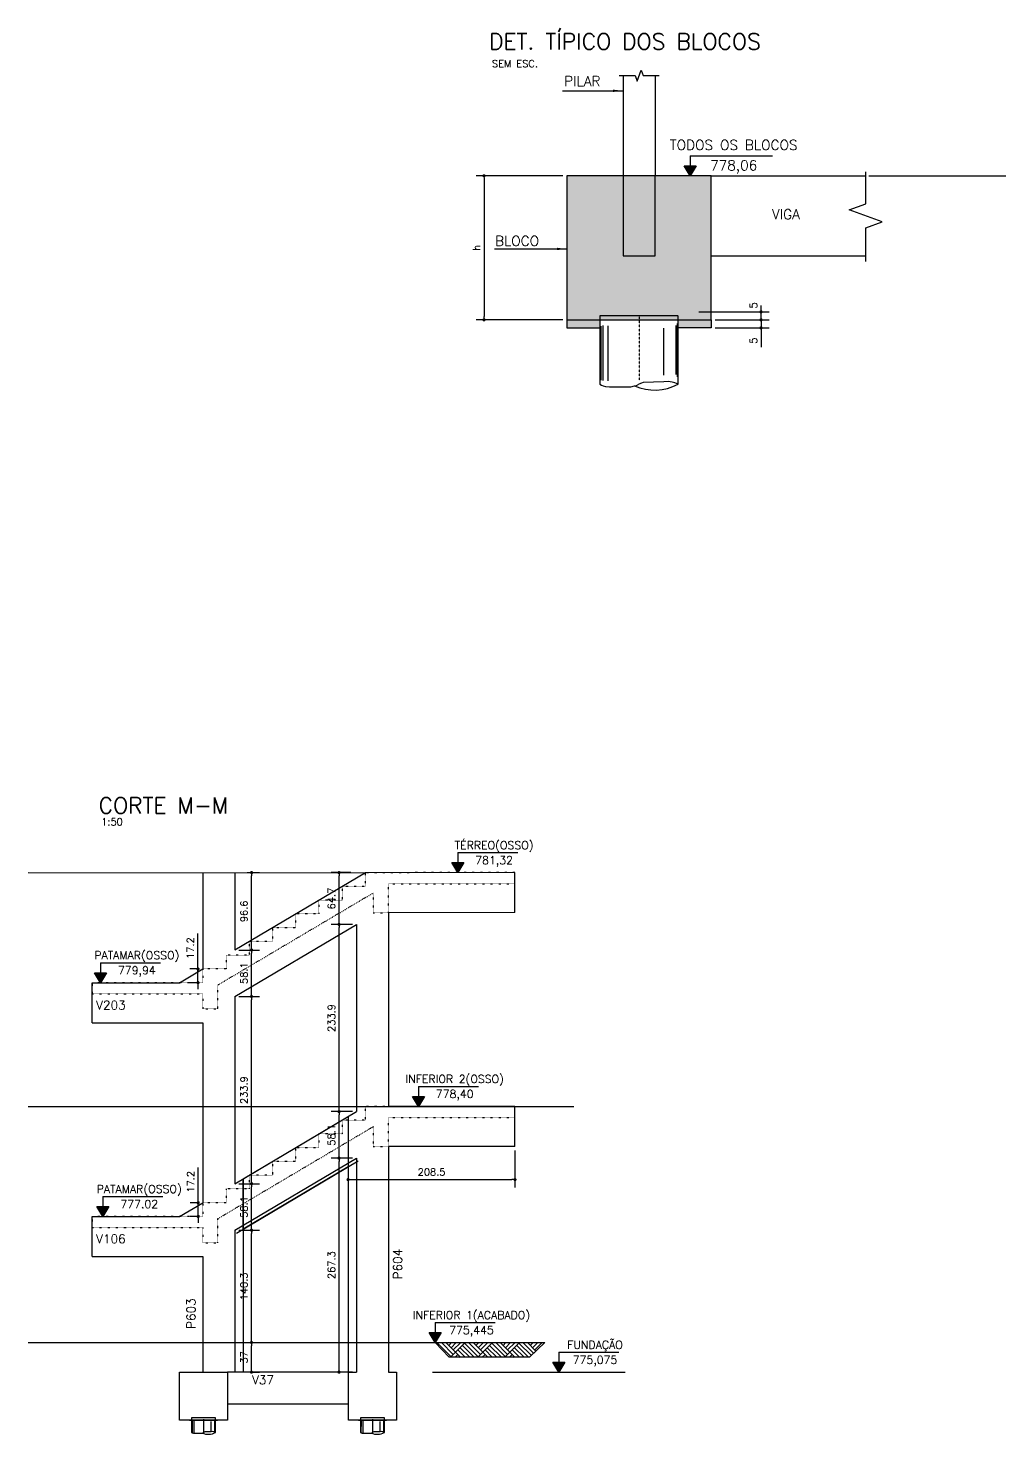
# Model space of a CAD drawing. Extents: x -856 to 20282, y 14720 to 28231.
# Drawn here: x 7961 to 9183, y 20716 to 22473 of the extents above; entities that cross this region are included whole.
import ezdxf
from ezdxf.enums import TextEntityAlignment as Align

# ---------------------------------------------------------------- set-up
doc = ezdxf.new("R2010")
doc.units = 0
for name, pattern in [('DASHED', [0.75, 0.5, -0.25]), ('ESTILO_TQS_0002', [0.4, 0.1, -0.3]), ('ESTILO_TQS_0005', [0.2, 0.1, -0.1])]:
    doc.linetypes.add(name, pattern=pattern)
doc.layers.get('0').update_dxf_attribs({"linetype": 'CONTINUOUS'})
doc.layers.get('Defpoints').update_dxf_attribs({"linetype": 'CONTINUOUS'})
for name, color, linetype in [('00 - FELIPE', 2, 'CONTINUOUS'), ('COTA', 1, 'CONTINUOUS'), ('H1', 251, 'CONTINUOUS'), ('H3', 253, 'CONTINUOUS'), ('H6', 1, 'CONTINUOUS'), ('LINHA-FINA', 1, 'CONTINUOUS'), ('LINHA_FINA', 1, 'CONTINUOUS'), ('PENA_1', 1, 'CONTINUOUS'), ('PENA_12', 9, 'CONTINUOUS'), ('PENA_2', 2, 'CONTINUOUS'), ('PENA_3', 3, 'CONTINUOUS'), ('T1', 2, 'CONTINUOUS'), ('T2', 3, 'CONTINUOUS'), ('T3', 4, 'CONTINUOUS'), ('TEXTO', 3, 'CONTINUOUS'), ('VIG-D', 2, 'CONTINUOUS'), ('VIGA', 3, 'CONTINUOUS'), ('VIGAT', 3, 'ESTILO_TQS_0002')]:
    doc.layers.add(name, color=color, linetype=linetype)
doc.styles.add('COTA', font='romans.shx')
doc.styles.get("Standard").update_dxf_attribs({"font": 'ROMANS.SHX'})
doc.styles.add('TEXTO', font='romans.shx', dxfattribs={"height": 10})
doc.styles.add('Texto1', font='romans.shx', dxfattribs={"height": 9})
doc.styles.add('Texto2', font='romans.shx', dxfattribs={"height": 12.5})
doc.styles.add('Texto3', font='romans.shx', dxfattribs={"height": 20})
doc.dimstyles.new('forma', dxfattribs={"dimscale": 5, "dimtxt": 1.8, "dimasz": 0.8, "dimexe": 2, "dimexo": 1, "dimgap": 1, "dimtad": 1, "dimdec": 1, "dimzin": 9, "dimdsep": 46, "dimtxsty": 'COTA', "dimblk1": 'DOT', "dimblk2": 'DOT', "dimsah": 1, "dimcen": 0, "dimdle": 1, "dimclrd": 256, "dimclre": 256, "dimclrt": 2, "dimadec": 0, "dimazin": 0, "dimtfac": 1, "dimtdec": 0, "dimtmove": 0, "dimatfit": 3, "dimfxl": 1, "dimtolj": 1, "dimtzin": 0, "dimarcsym": 0})

# ---------------------------------------------------------------- blocks, each defined once
blk = doc.blocks.new('elevação_d')
at = {"layer": 'LINHA_FINA', "linetype": 'Continuous'}
blk.add_hatch(color=256, dxfattribs=at).paths.add_polyline_path([(0, 0), (1.5, 2.5), (-1.5, 2.5)])
at = {"layer": 'LINHA_FINA'}
for p, q in [((0, 5), (0, 2.5)), ((0, 5), (15, 5)), ((0, 0), (-1.5, 2.5)), ((-1.5, 2.5), (1.5, 2.5)), ((1.5, 2.5), (0, 0))]:
    blk.add_line(p, q, dxfattribs=at)
at = {"layer": 'TEXTO', "linetype": 'Continuous', "style": 'TEXTO'}
for p in [(9.07, 5.25), (9.07, 1.5)]:
    blk.add_attdef('XXXX.XX', text='', height=2, dxfattribs=at).set_placement(p, align=Align.BOTTOM_CENTER)
blk = doc.blocks.new('A$Cfeb4b014')
at = {"layer": 'PENA_1'}
for p, q in [((0, 29.3), (58.3, 29.3)), ((54.2, 34.3), (4.2, 34.3)), ((4.2, 34.3), (4.2, 29.1)), ((29.2, 31.4), (29.2, 3.7)), ((53.8, 3.9), (53.8, 29.6)), ((54.2, 29.1), (54.2, 34.3)), ((4.2, 29.1), (4.2, 3.7)), ((4.7, 3.5), (5.1, 28)), ((5.8, 3), (6.3, 28.4)), ((9.9, 2), (9.6, 28.2)), ((45.1, 5.4), (45.1, 26.7)), ((52.9, 4.3), (52.9, 28.4)), ((54.2, 3.7), (54.2, 29.1))]:
    blk.add_line(p, q, dxfattribs=at)
for points in [[(4.2, 3.7), (5.3, 3.2), (6.4, 2.8), (7.9, 2.4), (10.4, 2), (24, 2.1), (26.4, 2.6), (27.6, 3), (29.2, 3.7)], [(54.2, 3.7), (53.1, 4.3), (52, 4.7), (50.4, 5.1), (47.9, 5.5), (45.1, 5.4), (31.9, 4.9), (30.8, 4.5), (29.2, 3.7)]]:
    blk.add_lwpolyline(points, dxfattribs=at)
blk.add_arc((39.1, 32.1), 32.1, 246.6344, 297.9627, dxfattribs=at)
blk = doc.blocks.new('_Dot')
at = {"color": 0, "linetype": 'ByBlock', "lineweight": -2}
blk.add_line((-0.5, 0), (-1, 0), dxfattribs=at)
at = {"color": 0, "linetype": 'ByBlock', "const_width": 0.5}
blk.add_lwpolyline([(-0.25, 0, 1), (0.25, 0, 1)], format="xyb", close=True, dxfattribs=at)
blk = doc.blocks.new('*D469')
at = {"layer": 'COTA', "lineweight": -2, "transparency": 16777216}
for p, q in [((8366.4, 21061.5), (8339.6, 21061.5)), ((8349.6, 20798.2), (8349.6, 21057.5)), ((8366.4, 20794.2), (8339.6, 20794.2))]:
    blk.add_line(p, q, dxfattribs=at)
at = {"layer": 'Defpoints', "color": 0, "transparency": 16777216}
for p in [(8349.6, 21061.5), (8371.4, 21061.5), (8371.4, 20794.2)]:
    blk.add_point(p, dxfattribs=at)
at = {"layer": 'COTA', "lineweight": -2, "transparency": 16777216, "xscale": 4, "yscale": 4, "zscale": 4}
for p, rotation in [((8349.6, 21061.5), 90), ((8349.6, 20794.2), 270)]:
    blk.add_blockref('_Dot', p, dxfattribs=dict(at, rotation=rotation))
at = {"layer": 'COTA', "color": 2, "transparency": 16777216, "insert": (8340.1, 20927.8), "char_height": 9, "attachment_point": 5, "rotation": 90, "style": 'COTA'}
blk.add_mtext('\\A1;267.3 ', dxfattribs=at)
blk = doc.blocks.new('*D443')
at = {"layer": 'COTA', "lineweight": -2, "transparency": 16777216}
for p, q in [((8239.5, 20831.2), (8250.3, 20831.2)), ((8240.3, 20798.2), (8240.3, 20827.2)), ((8239.5, 20794.2), (8250.3, 20794.2))]:
    blk.add_line(p, q, dxfattribs=at)
at = {"layer": 'Defpoints', "color": 0, "transparency": 16777216}
for p in [(8234.5, 20831.2), (8240.3, 20831.2), (8234.5, 20794.2)]:
    blk.add_point(p, dxfattribs=at)
at = {"layer": 'COTA', "lineweight": -2, "transparency": 16777216, "xscale": 4, "yscale": 4, "zscale": 4}
for p, rotation in [((8240.3, 20831.2), 90), ((8240.3, 20794.2), 270)]:
    blk.add_blockref('_Dot', p, dxfattribs=dict(at, rotation=rotation))
at = {"layer": 'COTA', "color": 2, "transparency": 16777216, "insert": (8230.8, 20812.7), "char_height": 9, "attachment_point": 5, "rotation": 90, "style": 'COTA'}
blk.add_mtext('\\A1;37 ', dxfattribs=at)
blk = doc.blocks.new('*D444')
at = {"layer": 'COTA', "lineweight": -2, "transparency": 16777216}
for p, q in [((8224.4, 20971.4), (8250.3, 20971.4)), ((8240.3, 20835.2), (8240.3, 20967.4)), ((8239.5, 20831.2), (8250.3, 20831.2))]:
    blk.add_line(p, q, dxfattribs=at)
at = {"layer": 'Defpoints', "color": 0, "transparency": 16777216}
for p in [(8219.4, 20971.4), (8240.3, 20971.4), (8234.5, 20831.2)]:
    blk.add_point(p, dxfattribs=at)
at = {"layer": 'COTA', "lineweight": -2, "transparency": 16777216, "xscale": 4, "yscale": 4, "zscale": 4}
for p, rotation in [((8240.3, 20971.4), 90), ((8240.3, 20831.2), 270)]:
    blk.add_blockref('_Dot', p, dxfattribs=dict(at, rotation=rotation))
at = {"layer": 'COTA', "color": 2, "transparency": 16777216, "insert": (8230.8, 20901.3), "char_height": 9, "attachment_point": 5, "rotation": 90, "style": 'COTA'}
blk.add_mtext('\\A1;140.3 ', dxfattribs=at)
blk = doc.blocks.new('*D445')
at = {"layer": 'COTA', "lineweight": -2, "transparency": 16777216}
for p, q in [((8224.4, 21029.5), (8250.3, 21029.5)), ((8240.3, 20975.4), (8240.3, 21025.5)), ((8224.4, 20971.4), (8250.3, 20971.4))]:
    blk.add_line(p, q, dxfattribs=at)
at = {"layer": 'Defpoints', "color": 0, "transparency": 16777216}
for p in [(8219.4, 21029.5), (8240.3, 21029.5), (8219.4, 20971.4)]:
    blk.add_point(p, dxfattribs=at)
at = {"layer": 'COTA', "lineweight": -2, "transparency": 16777216, "xscale": 4, "yscale": 4, "zscale": 4}
for p, rotation in [((8240.3, 21029.5), 90), ((8240.3, 20971.4), 270)]:
    blk.add_blockref('_Dot', p, dxfattribs=dict(at, rotation=rotation))
at = {"layer": 'COTA', "color": 2, "transparency": 16777216, "insert": (8230.8, 21000.5), "char_height": 9, "attachment_point": 5, "rotation": 90, "style": 'COTA'}
blk.add_mtext('\\A1;58.1 ', dxfattribs=at)
blk = doc.blocks.new('*D446')
at = {"layer": 'COTA', "lineweight": -2, "transparency": 16777216}
for p, q in [((8224.4, 21263.4), (8250.3, 21263.4)), ((8240.3, 21033.5), (8240.3, 21259.4)), ((8224.4, 21029.5), (8250.3, 21029.5))]:
    blk.add_line(p, q, dxfattribs=at)
at = {"layer": 'Defpoints', "color": 0, "transparency": 16777216}
for p in [(8219.4, 21263.4), (8240.3, 21263.4), (8219.4, 21029.5)]:
    blk.add_point(p, dxfattribs=at)
at = {"layer": 'COTA', "lineweight": -2, "transparency": 16777216, "xscale": 4, "yscale": 4, "zscale": 4}
for p, rotation in [((8240.3, 21263.4), 90), ((8240.3, 21029.5), 270)]:
    blk.add_blockref('_Dot', p, dxfattribs=dict(at, rotation=rotation))
at = {"layer": 'COTA', "color": 2, "transparency": 16777216, "insert": (8230.8, 21146.5), "char_height": 9, "attachment_point": 5, "rotation": 90, "style": 'COTA'}
blk.add_mtext('\\A1;233.9 ', dxfattribs=at)
blk = doc.blocks.new('*D447')
at = {"layer": 'COTA', "lineweight": -2, "transparency": 16777216}
for p, q in [((8224.4, 21321.5), (8250.3, 21321.5)), ((8240.3, 21267.4), (8240.3, 21317.5)), ((8224.4, 21263.4), (8250.3, 21263.4))]:
    blk.add_line(p, q, dxfattribs=at)
at = {"layer": 'Defpoints', "color": 0, "transparency": 16777216}
for p in [(8219.4, 21321.5), (8240.3, 21321.5), (8219.4, 21263.4)]:
    blk.add_point(p, dxfattribs=at)
at = {"layer": 'COTA', "lineweight": -2, "transparency": 16777216, "xscale": 4, "yscale": 4, "zscale": 4}
for p, rotation in [((8240.3, 21321.5), 90), ((8240.3, 21263.4), 270)]:
    blk.add_blockref('_Dot', p, dxfattribs=dict(at, rotation=rotation))
at = {"layer": 'COTA', "color": 2, "transparency": 16777216, "insert": (8230.8, 21292.5), "char_height": 9, "attachment_point": 5, "rotation": 90, "style": 'COTA'}
blk.add_mtext('\\A1;58.1 ', dxfattribs=at)
blk = doc.blocks.new('*D448')
at = {"layer": 'COTA', "lineweight": -2, "transparency": 16777216}
for p, q in [((8234.7, 21418.2), (8250.3, 21418.2)), ((8240.3, 21325.5), (8240.3, 21414.2)), ((8224.4, 21321.5), (8250.3, 21321.5))]:
    blk.add_line(p, q, dxfattribs=at)
at = {"layer": 'Defpoints', "color": 0, "transparency": 16777216}
for p in [(8229.7, 21418.2), (8240.3, 21418.2), (8219.4, 21321.5)]:
    blk.add_point(p, dxfattribs=at)
at = {"layer": 'COTA', "lineweight": -2, "transparency": 16777216, "xscale": 4, "yscale": 4, "zscale": 4}
for p, rotation in [((8240.3, 21418.2), 90), ((8240.3, 21321.5), 270)]:
    blk.add_blockref('_Dot', p, dxfattribs=dict(at, rotation=rotation))
at = {"layer": 'COTA', "color": 2, "transparency": 16777216, "insert": (8230.8, 21369.8), "char_height": 9, "attachment_point": 5, "rotation": 90, "style": 'COTA'}
blk.add_mtext('\\A1;96.6 ', dxfattribs=at)
blk = doc.blocks.new('*D449')
at = {"layer": 'COTA', "lineweight": -2, "transparency": 16777216}
for p, q in [((8366.4, 21119.6), (8339.6, 21119.6)), ((8349.6, 21065.5), (8349.6, 21115.6)), ((8366.4, 21061.5), (8339.6, 21061.5))]:
    blk.add_line(p, q, dxfattribs=at)
at = {"layer": 'Defpoints', "color": 0, "transparency": 16777216}
for p in [(8349.6, 21119.6), (8371.4, 21119.6), (8371.4, 21061.5)]:
    blk.add_point(p, dxfattribs=at)
at = {"layer": 'COTA', "lineweight": -2, "transparency": 16777216, "xscale": 4, "yscale": 4, "zscale": 4}
for p, rotation in [((8349.6, 21119.6), 90), ((8349.6, 21061.5), 270)]:
    blk.add_blockref('_Dot', p, dxfattribs=dict(at, rotation=rotation))
at = {"layer": 'COTA', "color": 2, "transparency": 16777216, "insert": (8340.1, 21090.5), "char_height": 9, "attachment_point": 5, "rotation": 90, "style": 'COTA'}
blk.add_mtext('\\A1;58.1 ', dxfattribs=at)
blk = doc.blocks.new('*D450')
at = {"layer": 'COTA', "lineweight": -2, "transparency": 16777216}
for p, q in [((8366.4, 21353.5), (8339.6, 21353.5)), ((8349.6, 21123.6), (8349.6, 21349.5)), ((8366.4, 21119.6), (8339.6, 21119.6))]:
    blk.add_line(p, q, dxfattribs=at)
at = {"layer": 'Defpoints', "color": 0, "transparency": 16777216}
for p in [(8349.6, 21353.5), (8371.4, 21353.5), (8371.4, 21119.6)]:
    blk.add_point(p, dxfattribs=at)
at = {"layer": 'COTA', "lineweight": -2, "transparency": 16777216, "xscale": 4, "yscale": 4, "zscale": 4}
for p, rotation in [((8349.6, 21353.5), 90), ((8349.6, 21119.6), 270)]:
    blk.add_blockref('_Dot', p, dxfattribs=dict(at, rotation=rotation))
at = {"layer": 'COTA', "color": 2, "transparency": 16777216, "insert": (8340.1, 21236.5), "char_height": 9, "attachment_point": 5, "rotation": 90, "style": 'COTA'}
blk.add_mtext('\\A1;233.9 ', dxfattribs=at)
blk = doc.blocks.new('*D451')
at = {"layer": 'COTA', "lineweight": -2, "transparency": 16777216}
for p, q in [((8364.2, 21418.2), (8339.6, 21418.2)), ((8349.6, 21357.5), (8349.6, 21414.2)), ((8366.4, 21353.5), (8339.6, 21353.5))]:
    blk.add_line(p, q, dxfattribs=at)
at = {"layer": 'Defpoints', "color": 0, "transparency": 16777216}
for p in [(8349.6, 21418.2), (8369.2, 21418.2), (8371.4, 21353.5)]:
    blk.add_point(p, dxfattribs=at)
at = {"layer": 'COTA', "lineweight": -2, "transparency": 16777216, "xscale": 4, "yscale": 4, "zscale": 4}
for p, rotation in [((8349.6, 21418.2), 90), ((8349.6, 21353.5), 270)]:
    blk.add_blockref('_Dot', p, dxfattribs=dict(at, rotation=rotation))
at = {"layer": 'COTA', "color": 2, "transparency": 16777216, "insert": (8340.1, 21385.8), "char_height": 9, "attachment_point": 5, "rotation": 90, "style": 'COTA'}
blk.add_mtext('\\A1;64.7 ', dxfattribs=at)
blk = doc.blocks.new('*D452')
at = {"layer": 'COTA', "lineweight": -2, "transparency": 16777216}
for p, q in [((8173.7, 21009.8), (8173.7, 21050)), ((8174.4, 21005.8), (8163.7, 21005.8)), ((8173.7, 20988.7), (8173.7, 21005.8)), ((8174.4, 20988.7), (8163.7, 20988.7)), ((8173.7, 20984.7), (8173.7, 20980.7))]:
    blk.add_line(p, q, dxfattribs=at)
at = {"layer": 'Defpoints', "color": 0, "transparency": 16777216}
for p in [(8173.7, 21005.8), (8179.4, 21005.8), (8179.4, 20988.7)]:
    blk.add_point(p, dxfattribs=at)
at = {"layer": 'COTA', "lineweight": -2, "transparency": 16777216, "xscale": 4, "yscale": 4, "zscale": 4}
for p, rotation in [((8173.7, 21005.8), 270), ((8173.7, 20988.7), 90)]:
    blk.add_blockref('_Dot', p, dxfattribs=dict(at, rotation=rotation))
at = {"layer": 'COTA', "color": 2, "transparency": 16777216, "insert": (8164.2, 21031.9), "char_height": 9, "attachment_point": 5, "rotation": 90, "style": 'COTA'}
blk.add_mtext('\\A1;17.2 ', dxfattribs=at)
blk = doc.blocks.new('*D453')
at = {"layer": 'COTA', "lineweight": -2, "transparency": 16777216}
for p, q in [((8173.4, 21301.8), (8173.4, 21342)), ((8174.4, 21297.8), (8163.4, 21297.8)), ((8174.4, 21280.7), (8163.4, 21280.7)), ((8173.4, 21280.7), (8173.4, 21297.8)), ((8173.4, 21276.7), (8173.4, 21272.7))]:
    blk.add_line(p, q, dxfattribs=at)
at = {"layer": 'Defpoints', "color": 0, "transparency": 16777216}
for p in [(8173.4, 21297.8), (8179.4, 21297.8), (8179.4, 21280.7)]:
    blk.add_point(p, dxfattribs=at)
at = {"layer": 'COTA', "lineweight": -2, "transparency": 16777216, "xscale": 4, "yscale": 4, "zscale": 4}
for p, rotation in [((8173.4, 21297.8), 270), ((8173.4, 21280.7), 90)]:
    blk.add_blockref('_Dot', p, dxfattribs=dict(at, rotation=rotation))
at = {"layer": 'COTA', "color": 2, "transparency": 16777216, "insert": (8163.9, 21323.9), "char_height": 9, "attachment_point": 5, "rotation": 90, "style": 'COTA'}
blk.add_mtext('\\A1;17.2 ', dxfattribs=at)
blk = doc.blocks.new('ss')
at = {"layer": 'LINHA_FINA'}
blk.add_solid([(0, 0), (-2.5, -0.29), (-2.5, 0.3)], dxfattribs=at)
blk = doc.blocks.new('*D815')
at = {"layer": '00 - FELIPE', "lineweight": -2, "transparency": 16777216}
for p, q in [((8569.4, 21071.2), (8569.4, 21024.7)), ((8360.9, 21045.6), (8360.9, 21024.7)), ((8364.9, 21034.7), (8565.4, 21034.7))]:
    blk.add_line(p, q, dxfattribs=at)
at = {"layer": 'Defpoints', "color": 0, "transparency": 16777216}
for p in [(8569.4, 21076.2), (8360.9, 21050.6), (8569.4, 21034.7)]:
    blk.add_point(p, dxfattribs=at)
at = {"layer": '00 - FELIPE', "lineweight": -2, "transparency": 16777216, "xscale": 4, "yscale": 4, "zscale": 4, "rotation": 180}
blk.add_blockref('_Dot', (8360.9, 21034.7), dxfattribs=at)
at = {"layer": '00 - FELIPE', "lineweight": -2, "transparency": 16777216, "xscale": 4, "yscale": 4, "zscale": 4}
blk.add_blockref('_Dot', (8569.4, 21034.7), dxfattribs=at)
at = {"layer": '00 - FELIPE', "color": 2, "transparency": 16777216, "insert": (8465.2, 21044.2), "char_height": 9, "attachment_point": 5, "style": 'COTA'}
blk.add_mtext('\\A1;208.5 ', dxfattribs=at)

msp = doc.modelspace()

# ---------------------------------------------------------------- hatches: boundary and pattern name
at = {"layer": 'H1'}
for points in [[(8675.21, 22108.67), (8634.32, 22108.67), (8634.32, 22098.67), (8675.22, 22098.67)], [(8814.32, 22108.67), (8773.21, 22108.67), (8773.22, 22098.67), (8814.32, 22098.67)]]:
    msp.add_hatch(color=256, dxfattribs=at).paths.add_polyline_path(points)
at = {"layer": 'H3'}
msp.add_hatch(color=256, dxfattribs=at).paths.add_polyline_path([(8814.32, 22288.67), (8634.32, 22288.67), (8634.32, 22108.67), (8814.32, 22108.67)])
at = {"layer": 'H6'}
h = msp.add_hatch(dxfattribs=at)
h.set_pattern_fill('AR-PARQ1', color=256, scale=2, angle=45, style=0)
h.set_pattern_definition([(135, (4303.41, -8523.048), (-33.941125, 0), [24, -24]), (135, (4306.24, -8520.22), (-33.941125, 0), [24, -24]), (135, (4309.067, -8517.39), (-33.941125, 0), [24, -24]), (135, (4311.896, -8514.563), (-33.941125, 0), [24, -24]), (135, (4314.724, -8511.734), (-33.941125, 0), [24, -24]), (135, (4317.553, -8508.906), (-33.941125, 0), [24, -24]), (135, (4320.38, -8506.077), (-33.941125, 0), [24, -24]), (45, (4286.44, -8506.077), (33.941125, 0), [24, -24]), (45, (4283.612, -8503.25), (33.941125, 0), [24, -24]), (45, (4280.783, -8500.42), (33.941125, 0), [24, -24]), (45, (4277.955, -8497.592), (33.941125, 0), [24, -24]), (45, (4275.126, -8494.764), (33.941125, 0), [24, -24]), (45, (4272.298, -8491.935), (33.941125, 0), [24, -24]), (45, (4269.47, -8489.107), (33.941125, 0), [24, -24])])
h.paths.add_polyline_path([(8469.71, 20831.16), (8606.51, 20831.16), (8587.59, 20812.77), (8487.26, 20812.77)])
at = {"layer": 'LINHA_FINA', "linetype": 'Continuous'}
msp.add_hatch(color=256, dxfattribs=at).paths.add_polyline_path([(8788.22, 22288.67), (8795.72, 22301.17), (8780.72, 22301.17)])

# ---------------------------------------------------------------- linework, layer by layer
at = {"layer": '00 - FELIPE'}
msp.add_lwpolyline([(8229.89, 20972.99), (8229.89, 21035.76), (8360.91, 21113.37), (8360.91, 21050.61), (8229.89, 20972.99)], dxfattribs=at)
at = {"layer": 'COTA'}
for p, q in [((8629.32, 22288.67), (8520.7, 22288.67)), ((8530.7, 22284.67), (8530.7, 22112.67)), ((8876.75, 22122.67), (8876.75, 22126.67)), ((8629.32, 22108.67), (8520.7, 22108.67)), ((8799.17, 22118.67), (8886.75, 22118.67)), ((8819.32, 22108.67), (8886.75, 22108.67)), ((8819.32, 22108.67), (8886.75, 22108.67)), ((8876.75, 22108.67), (8876.75, 22118.67)), ((8876.75, 22112.67), (8876.75, 22116.67)), ((8876.75, 22108.67), (8876.75, 22098.67)), ((8819.32, 22098.67), (8886.75, 22098.67)), ((8876.75, 22104.67), (8876.75, 22100.67)), ((8876.75, 22094.67), (8876.75, 22074.67))]:
    msp.add_line(p, q, dxfattribs=at)
at = {"layer": 'LINHA-FINA'}
msp.add_lwpolyline([(8699.32, 22413.91), (8719.32, 22413.91), (8721.82, 22407.05), (8726.82, 22420.78), (8729.32, 22413.91), (8749.32, 22413.91)], dxfattribs=at)
at = {"layer": 'LINHA_FINA'}
for p, q in [((8628.61, 22394.8), (8704.32, 22394.8)), ((8788.22, 22288.67), (8780.72, 22301.17)), ((8780.72, 22301.17), (8795.72, 22301.17)), ((8788.22, 22313.67), (8788.22, 22301.17)), ((8788.22, 22313.67), (8891.24, 22313.67)), ((8795.72, 22301.17), (8788.22, 22288.67)), ((8543.97, 22197.26), (8634.32, 22197.26))]:
    msp.add_line(p, q, dxfattribs=at)
at = {"layer": 'PENA_1'}
for p, q in [((9011.23, 22288.67), (9182.59, 22288.67)), ((7961.22, 21418.16), (8382.39, 21418.1)), ((7961.22, 21126.16), (8643.01, 21126.16)), ((7961.22, 20831.16), (8600.58, 20831.16)), ((8466.39, 20794.16), (8707.15, 20794.16))]:
    msp.add_line(p, q, dxfattribs=at)
at = {"layer": 'PENA_1', "linetype": 'Continuous'}
for points in [[(8675.22, 22028.26), (8677.41, 22027.23), (8679.55, 22026.42), (8682.54, 22025.59), (8687.52, 22024.89), (8714, 22025.08), (8718.79, 22026.08), (8721.11, 22026.86), (8724.22, 22028.26)], [(8773.22, 22028.26), (8771.03, 22029.29), (8768.89, 22030.1), (8765.9, 22030.93), (8760.92, 22031.63), (8755.44, 22031.44), (8729.65, 22030.44), (8727.33, 22029.66), (8724.22, 22028.26)]]:
    msp.add_lwpolyline(points, dxfattribs=at)
at = {"layer": 'PENA_1'}
msp.add_lwpolyline([(8469.71, 20831.16), (8606.51, 20831.16), (8587.59, 20812.77), (8487.26, 20812.77)], close=True, dxfattribs=at)
at = {"layer": 'PENA_1', "linetype": 'Continuous'}
msp.add_arc((8743.73, 22083.81), 62.89, 246.63435, 297.96273, dxfattribs=at)
at = {"layer": 'PENA_12', "linetype": 'ESTILO_TQS_0005'}
msp.add_line((8724.32, 22114.66), (8724.32, 22033.41), dxfattribs=at)
at = {"layer": 'PENA_2'}
for points in [[(8200.39, 20794.16), (8210.39, 20794.16), (8210.39, 20734.16), (8150.39, 20734.16), (8150.39, 20794.16), (8200.39, 20794.16)], [(8411.41, 20794.16), (8421.41, 20794.16), (8421.41, 20734.16), (8361.41, 20734.16), (8361.41, 20794.16), (8371.41, 20794.16)]]:
    msp.add_lwpolyline(points, dxfattribs=at)
at = {"layer": 'PENA_3'}
for p, q in [((8814.32, 22288.67), (9007.62, 22288.67)), ((8814.32, 22188.67), (9007.62, 22188.67)), ((8634.32, 22108.67), (8634.32, 22098.67)), ((8814.32, 22108.67), (8814.32, 22098.67)), ((8634.32, 22098.67), (8675.22, 22098.67)), ((8675.22, 22104.68), (8675.22, 22028.26)), ((8676.97, 22033.4), (8676.96, 22100.97)), ((8679.45, 22032.99), (8679.45, 22101.61)), ((8685.91, 22032.59), (8685.91, 22101.4)), ((8755.42, 22039.5), (8755.42, 22098.38)), ((8770.7, 22040.32), (8770.7, 22101.62)), ((8772.43, 22037.47), (8772.43, 22103.99)), ((8773.22, 22028.26), (8773.22, 22104.68)), ((8814.32, 22098.67), (8773.22, 22098.67)), ((8179.39, 21418.16), (8179.39, 21297.84)), ((8219.39, 21418.16), (8219.39, 21321.54)), ((8219.39, 21321.54), (8382.49, 21418.16)), ((8569.4, 21418.16), (8382.39, 21418.1)), ((8569.4, 21368.16), (8569.4, 21418.16)), ((8219.39, 21263.42), (8371.41, 21353.48)), ((8371.41, 21353.48), (8371.41, 21119.6)), ((8569.4, 21368.16), (8411.39, 21368.1)), ((8411.41, 21368.16), (8411.41, 21126.16)), ((8041.37, 21230.66), (8041.37, 21280.66)), ((8041.37, 21280.66), (8150.39, 21280.66)), ((8150.39, 21280.66), (8179.39, 21297.84)), ((8219.39, 21263.42), (8219.39, 21029.54)), ((8041.37, 21230.66), (8179.39, 21230.66)), ((8179.39, 21230.66), (8179.39, 21005.84)), ((8569.4, 21126.16), (8411.41, 21126.16)), ((8569.4, 21076.16), (8569.4, 21126.16)), ((8219.39, 21029.54), (8371.41, 21119.6)), ((8360.91, 21113.37), (8360.91, 20794.16)), ((8411.3, 21076.1), (8411.41, 20794.16)), ((8569.4, 21076.16), (8411.39, 21076.1)), ((8219.39, 20971.42), (8371.41, 21061.48)), ((8221.43, 20967.98), (8373.45, 21058.04)), ((8371.41, 21061.48), (8371.41, 20794.16)), ((8229.89, 21035.76), (8229.89, 20794.16)), ((8150.39, 20988.66), (8179.39, 21005.84)), ((8041.37, 20938.66), (8041.37, 20988.66)), ((8041.37, 20988.66), (8150.39, 20988.66)), ((8219.39, 20971.42), (8219.39, 20794.16)), ((8041.37, 20938.66), (8179.39, 20938.66)), ((8179.39, 20938.66), (8179.39, 20794.16)), ((8361.41, 20794.16), (8210.39, 20794.16)), ((8361.41, 20754.16), (8210.39, 20754.16))]:
    msp.add_line(p, q, dxfattribs=at)
at = {"layer": 'PENA_3', "linetype": 'DASHED'}
for p, q in [((8773.22, 22113.67), (8675.22, 22113.67)), ((8675.22, 22113.67), (8675.22, 22104.68)), ((8773.22, 22104.68), (8773.22, 22113.67))]:
    msp.add_line(p, q, dxfattribs=at)
at = {"layer": 'PENA_3'}
msp.add_lwpolyline([(8634.32, 22108.67), (8814.32, 22108.67), (8814.32, 22288.67), (8634.32, 22288.67), (8634.32, 22108.67), (8634.32, 22108.67)], dxfattribs=at)
at = {"layer": 'PENA_3', "linetype": 'DASHED'}
msp.add_lwpolyline([(8704.32, 22188.67), (8744.32, 22188.67), (8744.32, 22288.67), (8704.32, 22288.67)], close=True, dxfattribs=at)
at = {"layer": 'PENA_3', "linetype": 'Continuous'}
msp.add_lwpolyline([(9007.62, 22181.7), (9007.62, 22223.67), (9028.23, 22231.17), (8987.01, 22246.17), (9007.62, 22253.67), (9007.62, 22293.67)], dxfattribs=at)
at = {"layer": 'VIGA'}
for p, q in [((8704.32, 22413.91), (8704.32, 22288.67)), ((8744.32, 22413.91), (8744.32, 22288.67)), ((8744.32, 22288.67), (8704.32, 22288.67))]:
    msp.add_line(p, q, dxfattribs=at)
at = {"layer": 'VIGAT'}
for points in [[(8179.3, 21266.66), (8179.39, 21266.71), (8179.39, 21247.84), (8198.39, 21247.84), (8198.39, 21277.97), (8392.39, 21392.9), (8392.39, 21368.1), (8411.39, 21368.1), (8411.4, 21404.16), (8569.4, 21404.16), (8569.4, 21418.16), (8382.39, 21418.1), (8382.39, 21400.92), (8353.39, 21400.92), (8353.39, 21383.74), (8324.39, 21383.74), (8324.39, 21366.56), (8295.39, 21366.56), (8295.39, 21349.38), (8266.39, 21349.38), (8266.39, 21332.2), (8237.39, 21332.2), (8237.39, 21315.02), (8208.39, 21315.02), (8208.39, 21297.84), (8179.39, 21297.84), (8179.39, 21280.66), (8041.37, 21280.66), (8041.37, 21266.66)], [(8179.3, 20974.66), (8179.39, 20974.71), (8179.39, 20955.84), (8198.39, 20955.84), (8198.39, 20985.97), (8392.39, 21100.9), (8392.39, 21076.1), (8411.39, 21076.1), (8411.4, 21112.16), (8569.4, 21112.16), (8569.4, 21126.16), (8382.39, 21126.1), (8382.39, 21108.92), (8353.39, 21108.92), (8353.39, 21091.74), (8324.39, 21091.74), (8324.39, 21074.56), (8295.39, 21074.56), (8295.39, 21057.38), (8266.39, 21057.38), (8266.39, 21040.2), (8237.39, 21040.2), (8237.39, 21023.02), (8208.39, 21023.02), (8208.39, 21005.84), (8179.39, 21005.84), (8179.39, 20988.66), (8041.37, 20988.66), (8041.37, 20974.66)]]:
    msp.add_lwpolyline(points, close=True, dxfattribs=at)

# ---------------------------------------------------------------- block references
at = {"layer": 'COTA', "xscale": 4, "yscale": 4, "zscale": 4}
for p, rotation in [((8530.7, 22288.67), 90), ((8530.7, 22108.67), 270), ((8876.75, 22118.67), 270), ((8876.75, 22108.67), 270), ((8876.75, 22108.67), 90), ((8876.75, 22098.67), 90)]:
    msp.add_blockref('_Dot', p, dxfattribs=dict(at, rotation=rotation))
at = {"layer": 'PENA_1', "xscale": 0.6, "yscale": 0.6, "zscale": 0.6}
for p in [(8162.87, 20716.57), (8373.89, 20716.57)]:
    msp.add_blockref('A$Cfeb4b014', p, dxfattribs=at)
at = {"layer": 'TEXTO', "xscale": 4.999999999999996, "yscale": 4.999999999999996, "zscale": 4.999999999999996}
for p in [(8704.32, 22394.8), (8634.32, 22197.26)]:
    msp.add_blockref('ss', p, dxfattribs=at)
at = {"layer": 'VIGAT'}
ref = msp.add_blockref('elevação_d', (8497.95, 21418.16), dxfattribs=dict(at, xscale=5, yscale=5, zscale=5))
ref.add_attrib('XXXX.XX', 'TÉRREO(OSSO)', dxfattribs={"layer": 'TEXTO', "linetype": 'Continuous', "height": 10, "style": 'TEXTO'}).set_placement((8543.3, 21444.41), align=Align.BOTTOM_CENTER)
ref.add_attrib('XXXX.XX', '781,32', dxfattribs={"layer": 'TEXTO', "linetype": 'Continuous', "height": 10, "style": 'TEXTO'}).set_placement((8543.3, 21425.66), align=Align.BOTTOM_CENTER)
ref = msp.add_blockref('elevação_d', (8051.66, 21280.66), dxfattribs=dict(at, xscale=5, yscale=5, zscale=5))
ref.add_attrib('XXXX.XX', 'PATAMAR(OSSO)', dxfattribs={"layer": 'TEXTO', "linetype": 'Continuous', "height": 10, "style": 'TEXTO'}).set_placement((8097.01, 21306.91), align=Align.BOTTOM_CENTER)
ref.add_attrib('XXXX.XX', '779,94', dxfattribs={"layer": 'TEXTO', "linetype": 'Continuous', "height": 10, "style": 'TEXTO'}).set_placement((8097.01, 21288.16), align=Align.BOTTOM_CENTER)
ref = msp.add_blockref('elevação_d', (8448.72, 21126.16), dxfattribs=dict(at, xscale=5, yscale=5, zscale=5))
ref.add_attrib('XXXX.XX', 'INFERIOR 2(OSSO)', dxfattribs={"layer": 'TEXTO', "linetype": 'Continuous', "height": 10, "style": 'TEXTO'}).set_placement((8494.07, 21152.41), align=Align.BOTTOM_CENTER)
ref.add_attrib('XXXX.XX', '778,40', dxfattribs={"layer": 'TEXTO', "linetype": 'Continuous', "height": 10, "style": 'TEXTO'}).set_placement((8494.07, 21133.66), align=Align.BOTTOM_CENTER)
ref = msp.add_blockref('elevação_d', (8054.66, 20988.66), dxfattribs=dict(at, xscale=5, yscale=5, zscale=5))
ref.add_attrib('XXXX.XX', 'PATAMAR(OSSO)', dxfattribs={"layer": 'TEXTO', "linetype": 'Continuous', "height": 10, "style": 'TEXTO'}).set_placement((8100.01, 21014.91), align=Align.BOTTOM_CENTER)
ref.add_attrib('XXXX.XX', '777.02', dxfattribs={"layer": 'TEXTO', "linetype": 'Continuous', "height": 10, "style": 'TEXTO'}).set_placement((8100.01, 20996.16), align=Align.BOTTOM_CENTER)
ref = msp.add_blockref('elevação_d', (8469.68, 20831.16), dxfattribs=dict(at, xscale=5, yscale=5, zscale=5))
ref.add_attrib('XXXX.XX', 'INFERIOR 1(ACABADO)', dxfattribs={"layer": 'TEXTO', "linetype": 'Continuous', "height": 10, "style": 'TEXTO'}).set_placement((8515.04, 20857.41), align=Align.BOTTOM_CENTER)
ref.add_attrib('XXXX.XX', '775,445', dxfattribs={"layer": 'TEXTO', "linetype": 'Continuous', "height": 10, "style": 'TEXTO'}).set_placement((8515.04, 20838.66), align=Align.BOTTOM_CENTER)
ref = msp.add_blockref('elevação_d', (8623.99, 20794.02), dxfattribs=dict(at, xscale=5, yscale=5, zscale=5))
ref.add_attrib('XXXX.XX', 'FUNDAÇÃO', dxfattribs={"layer": 'TEXTO', "linetype": 'Continuous', "height": 10, "style": 'TEXTO'}).set_placement((8669.35, 20820.27), align=Align.BOTTOM_CENTER)
ref.add_attrib('XXXX.XX', '775,075', dxfattribs={"layer": 'TEXTO', "linetype": 'Continuous', "height": 10, "style": 'TEXTO'}).set_placement((8669.35, 20801.52), align=Align.BOTTOM_CENTER)

# ---------------------------------------------------------------- texts
at = {"layer": 'COTA', "color": 2, "char_height": 9, "attachment_point": 5, "rotation": 90, "style": 'COTA'}
for s, insert in [('\\A1;h', (8521.2, 22198.67)), ('\\A1;5 ', (8867.25, 22126.67)), ('\\A1;5 ', (8867.25, 22082.67))]:
    msp.add_mtext(s, dxfattribs=dict(at, insert=insert))
at = {"layer": 'T1', "style": 'Texto1'}
for s, p in [('SEM ESC.', (8540.59, 22424.27)), ('1:50', (8052.52, 21477.19))]:
    msp.add_text(s, height=9, dxfattribs=at).set_placement(p)
at = {"layer": 'T2', "style": 'Texto2'}
for s, p in [('PILAR', (8630.78, 22400.7)), ('VIGA', (8890.49, 22234.3)), ('BLOCO', (8544.37, 22201.02))]:
    msp.add_text(s, height=12.5, dxfattribs=at).set_placement(p)
for s, p in [('TODOS OS BLOCOS', (8842.57, 22317.13)), ('778,06', (8842.57, 22291.69))]:
    msp.add_text(s, height=12.5, dxfattribs=at).set_placement(p, align=Align.BOTTOM_CENTER)
at = {"layer": 'T3', "style": 'Texto3'}
for s, p in [('DET. TÍPICO DOS BLOCOS', (8536.99, 22446.43)), ('CORTE M-M', (8049.29, 21492.09))]:
    msp.add_text(s, height=20, dxfattribs=at).set_placement(p)
at = {"layer": 'VIG-D', "linetype": 'Continuous'}
for s, p in [('V203', (8046.24, 21247.22)), ('V106', (8046.24, 20955.22)), ('V37', (8240.92, 20778.98))]:
    msp.add_text(s, height=11, dxfattribs=at).set_placement(p)
for s, p in [('P604', (8428.35, 20909.99)), ('P603', (8170.17, 20848.17))]:
    msp.add_text(s, height=11, rotation=90, dxfattribs=at).set_placement(p)

# ---------------------------------------------------------------- dimensions: what is measured, and where the dimension line sits
at = {"layer": '00 - FELIPE'}
dim = msp.add_linear_dim(base=(8569.4, 21034.69), p1=(8360.91, 21050.61), p2=(8569.4, 21076.16), dimstyle='forma', override={"dimpost": ' '}, dxfattribs=at)
dim.commit()
dim.dimension.update_dxf_attribs({"geometry": '*D815', "text_midpoint": (8465.16, 21044.19)})
at = {"layer": 'COTA'}
for base, p1, p2, override, picture, middle in [((8240.33, 21418.16), (8219.39, 21321.54), (8229.73, 21418.16), {"dimpost": ' ', "dimtmove": 1}, '*D448', (8230.83, 21369.85)), ((8349.55, 21418.16), (8371.41, 21353.48), (8369.25, 21418.16), {"dimpost": ' ', "dimtmove": 1}, '*D451', (8340.05, 21385.82)), ((8349.55, 21353.48), (8371.41, 21119.6), (8371.41, 21353.48), {"dimpost": ' ', "dimtmove": 1}, '*D450', (8340.05, 21236.54)), ((8173.44, 21297.84), (8179.39, 21280.66), (8179.39, 21297.84), {"dimpost": ' '}, '*D453', (8163.94, 21323.91)), ((8240.33, 21321.54), (8219.39, 21263.42), (8219.39, 21321.54), {"dimpost": ' ', "dimtmove": 1}, '*D447', (8230.83, 21292.48)), ((8240.33, 21263.42), (8219.39, 21029.54), (8219.39, 21263.42), {"dimpost": ' ', "dimtmove": 1}, '*D446', (8230.83, 21146.48)), ((8349.55, 21119.6), (8371.41, 21061.48), (8371.41, 21119.6), {"dimpost": ' ', "dimtmove": 1}, '*D449', (8340.05, 21090.54)), ((8349.55, 21061.48), (8371.41, 20794.16), (8371.41, 21061.48), {"dimpost": ' '}, '*D469', (8340.05, 20927.82)), ((8173.68, 21005.84), (8179.39, 20988.66), (8179.39, 21005.84), {"dimpost": ' '}, '*D452', (8164.18, 21031.91)), ((8240.33, 21029.54), (8219.39, 20971.42), (8219.39, 21029.54), {"dimpost": ' ', "dimtmove": 1}, '*D445', (8230.83, 21000.48)), ((8240.33, 20971.42), (8234.51, 20831.16), (8219.39, 20971.42), {"dimpost": ' ', "dimtmove": 1}, '*D444', (8230.83, 20901.29)), ((8240.33, 20831.16), (8234.51, 20794.16), (8234.51, 20831.16), {"dimpost": ' '}, '*D443', (8230.83, 20812.66))]:
    dim = msp.add_linear_dim(base=base, p1=p1, p2=p2, angle=90, dimstyle='forma', override=override, dxfattribs=at)
    dim.commit()
    dim.dimension.update_dxf_attribs({"geometry": picture, "text_midpoint": middle})

doc.saveas('drawing.dxf')
